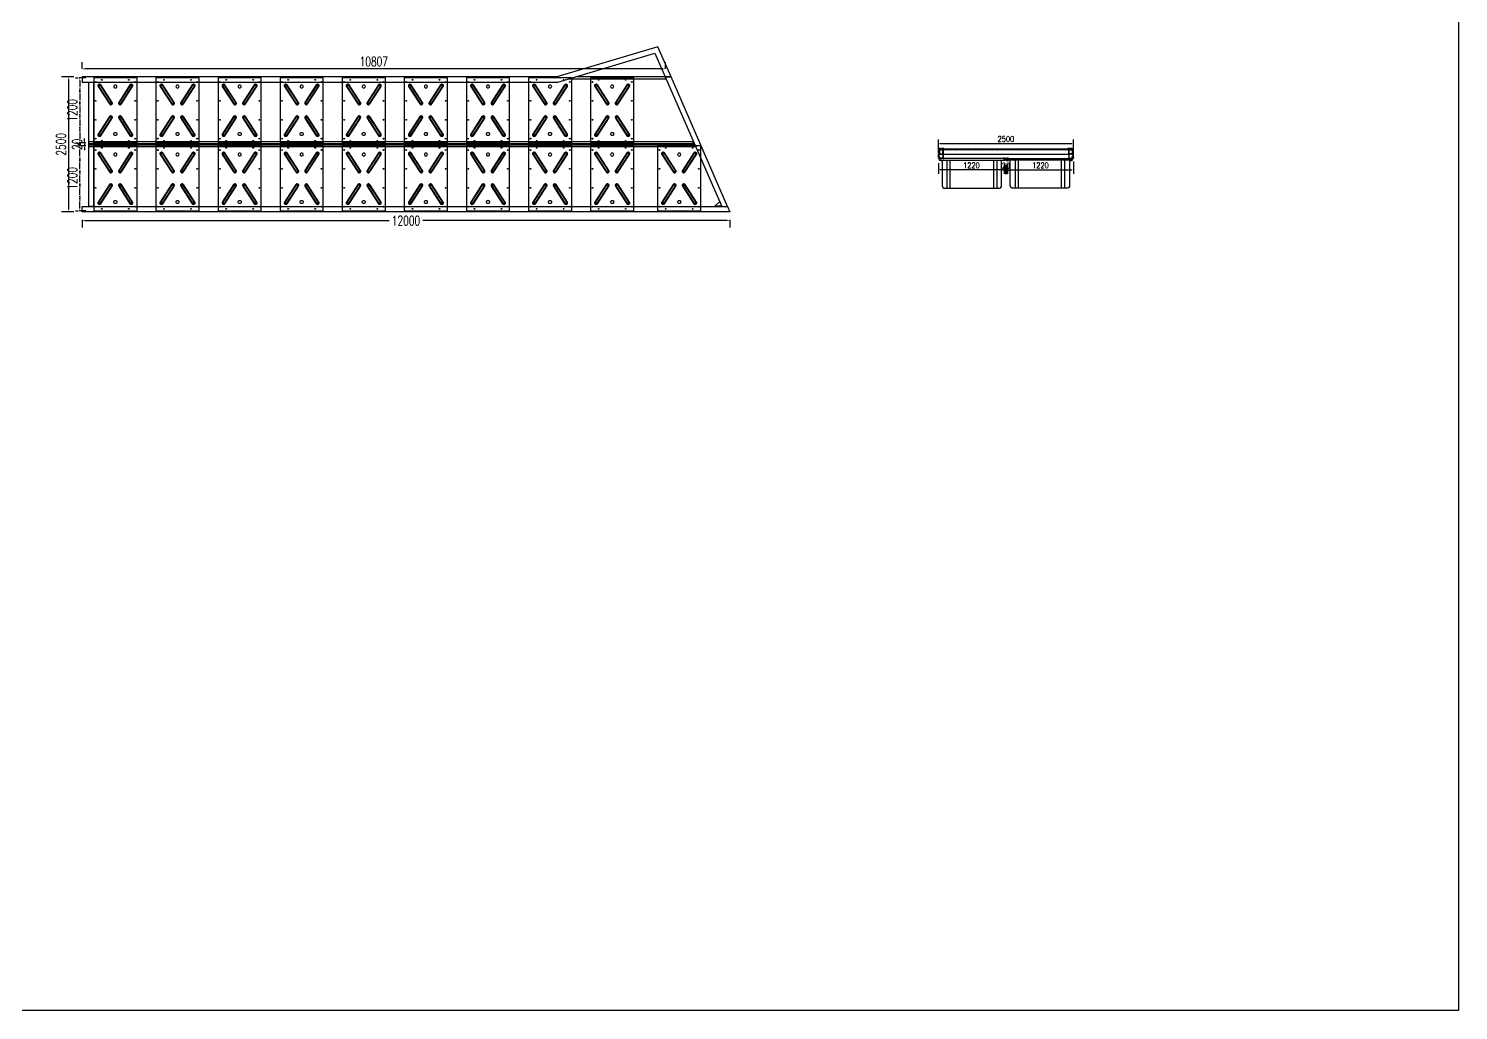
# Model space of a CAD drawing. Extents: x -18540 to 926017, y -610001 to -56924.
# Drawn here: x 137078 to 163556, y -610001 to -591807 of the extents above; entities that cross this region are included whole.
import ezdxf

# ---------------------------------------------------------------- set-up
doc = ezdxf.new("R2010")
doc.units = 0
doc.header["$LTSCALE"] = 10
doc.header["$MEASUREMENT"] = 0
doc.linetypes.add('ACAD_ISO14W100', pattern=[24, 12, -3, 0, -3, 0, -3, 0, -3])
for name, color, linetype in [('L-构造线', 6, 'Continuous'), ('PUB_DIM', 3, 'Continuous'), ('W-FLOAT_BOWL浮筒', 253, 'Continuous'), ('W-STEEL_FRAME钢架', 3, 'Continuous'), ('W-WOOD_FLOOR木地板', 30, 'Continuous'), ('浮箱U槽', 5, 'Continuous')]:
    doc.layers.add(name, color=color, linetype=linetype)
doc.styles.add('STANDARD_T3', font='simplex.shx', dxfattribs={"width": 0.7, "bigfont": 'gbcbig.shx'})
doc.dimstyles.new('W&&30', dxfattribs={"dimtxt": 105, "dimasz": 30, "dimexe": 75, "dimexo": 90, "dimgap": 30, "dimtad": 1, "dimdec": 0, "dimzin": 0, "dimdsep": 46, "dimtxsty": 'STANDARD_T3', "dimcen": 0.09, "dimclrd": 1, "dimclre": 1, "dimclrt": 7, "dimazin": 2, "dimtfac": 1, "dimtdec": 0, "dimtix": 1, "dimtmove": 2, "dimatfit": 3, "dimfxl": 100, "dimtolj": 1, "dimtzin": 0, "dimarcsym": 0})
doc.dimstyles.new('W&&50', dxfattribs={"dimtxt": 175, "dimasz": 50, "dimexe": 125, "dimexo": 150, "dimgap": 50, "dimtad": 1, "dimdec": 0, "dimzin": 0, "dimdsep": 46, "dimtxsty": 'STANDARD_T3', "dimcen": 0.09, "dimclrd": 1, "dimclre": 1, "dimclrt": 7, "dimazin": 2, "dimtfac": 1, "dimtdec": 0, "dimtix": 1, "dimtmove": 2, "dimatfit": 3, "dimfxl": 100, "dimtolj": 1, "dimtzin": 0, "dimarcsym": 0})

# ---------------------------------------------------------------- blocks, each defined once
blk = doc.blocks.new('*D902')
at = {"layer": 'Defpoints', "color": 0, "transparency": 16777216}
for p in [(138067, -592555), (138067, -592701), (148874, -592701)]:
    blk.add_point(p, dxfattribs=at)
at = {"layer": 'W-STEEL_FRAME钢架', "color": 1, "lineweight": -2, "transparency": 16777216}
for p, q in [((138067, -592551), (138067, -592430)), ((148824, -592555), (138117, -592555)), ((148874, -592551), (148874, -592430))]:
    blk.add_line(p, q, dxfattribs=at)
at = {"layer": 'W-STEEL_FRAME钢架', "color": 1, "transparency": 16777216}
for points in [[(138117, -592547), (138117, -592564), (138067, -592555)], [(148824, -592547), (148824, -592564), (148874, -592555)]]:
    blk.add_solid(points, dxfattribs=at)
at = {"layer": 'W-STEEL_FRAME钢架', "color": 7, "transparency": 16777216, "insert": (143470, -592418), "char_height": 175, "attachment_point": 5, "style": 'STANDARD_T3'}
blk.add_mtext('\\A1;10807', dxfattribs=at)
blk = doc.blocks.new('*D943')
at = {"layer": 'Defpoints', "color": 0, "transparency": 16777216}
for p in [(138067, -595201), (150067, -595201), (150067, -595366)]:
    blk.add_point(p, dxfattribs=at)
at = {"layer": 'W-STEEL_FRAME钢架', "color": 1, "lineweight": -2, "transparency": 16777216}
for p, q in [((138067, -595351), (138067, -595491)), ((138117, -595366), (143754, -595366)), ((150017, -595366), (144379, -595366)), ((150067, -595351), (150067, -595491))]:
    blk.add_line(p, q, dxfattribs=at)
at = {"layer": 'W-STEEL_FRAME钢架', "color": 1, "transparency": 16777216}
for points in [[(138117, -595357), (138117, -595374), (138067, -595366)], [(150017, -595357), (150017, -595374), (150067, -595366)]]:
    blk.add_solid(points, dxfattribs=at)
at = {"layer": 'W-STEEL_FRAME钢架', "color": 7, "transparency": 16777216, "insert": (144067, -595366), "char_height": 175, "attachment_point": 5, "style": 'STANDARD_T3'}
blk.add_mtext('\\A1;12000', dxfattribs=at)
blk = doc.blocks.new('*D944')
at = {"layer": 'Defpoints', "color": 0, "transparency": 16777216}
for p in [(138067, -592701), (137815, -595201), (138067, -595201)]:
    blk.add_point(p, dxfattribs=at)
at = {"layer": 'W-STEEL_FRAME钢架', "color": 1, "lineweight": -2, "transparency": 16777216}
for p, q in [((137917, -592701), (137690, -592701)), ((137815, -592751), (137815, -595151)), ((137917, -595201), (137690, -595201))]:
    blk.add_line(p, q, dxfattribs=at)
at = {"layer": 'W-STEEL_FRAME钢架', "color": 1, "transparency": 16777216}
for points in [[(137806, -592751), (137823, -592751), (137815, -592701)], [(137806, -595151), (137823, -595151), (137815, -595201)]]:
    blk.add_solid(points, dxfattribs=at)
at = {"layer": 'W-STEEL_FRAME钢架', "color": 7, "transparency": 16777216, "insert": (137677, -593951), "char_height": 175, "attachment_point": 5, "rotation": 90, "style": 'STANDARD_T3'}
blk.add_mtext('\\A1;2500', dxfattribs=at)
blk = doc.blocks.new('fx1200')
for p, q in [((1200, 276), (0, 276)), ((0, 276), (0, -524)), ((1200, -524), (1200, 276)), ((121, 187), (116, 177)), ((116, 177), (118, 165)), ((118, 165), (121, 155)), ((128, 196), (121, 187)), ((121, 155), (129, 147)), ((126, 172), (129, 182)), ((128, 162), (126, 172)), ((139, 201), (128, 196)), ((134, 155), (128, 162)), ((129, 182), (136, 190)), ((129, 172), (131, 180)), ((131, 164), (129, 172)), ((137, 159), (129, 147)), ((129, 147), (453, -63)), ((131, 180), (137, 187)), ((137, 159), (131, 164)), ((134, 155), (458, -56)), ((136, 190), (145, 192)), ((137, 187), (145, 189)), ((153, 185), (137, 159)), ((461, -53), (137, 159)), ((150, 201), (139, 201)), ((145, 192), (155, 189)), ((145, 189), (153, 185)), ((159, 197), (150, 201)), ((159, 197), (153, 185)), ((153, 185), (477, -24)), ((478, -21), (155, 189)), ((483, -12), (159, 197)), ((1041, 197), (717, -12)), ((1045, 189), (722, -21)), ((723, -24), (1047, 185)), ((1064, 159), (741, -53)), ((742, -56), (1066, 155)), ((747, -63), (1071, 147)), ((1052, 201), (1041, 197)), ((1047, 185), (1041, 197)), ((1045, 189), (1055, 192)), ((1047, 185), (1055, 189)), ((1047, 185), (1064, 159)), ((1063, 201), (1052, 201)), ((1055, 192), (1064, 190)), ((1055, 189), (1063, 187)), ((1072, 196), (1063, 201)), ((1063, 187), (1069, 180)), ((1064, 190), (1072, 182)), ((1069, 164), (1064, 159)), ((1064, 159), (1071, 147)), ((1072, 162), (1066, 155)), ((1069, 180), (1071, 172)), ((1071, 172), (1069, 164)), ((1071, 147), (1079, 155)), ((1080, 187), (1072, 196)), ((1072, 182), (1076, 172)), ((1076, 172), (1072, 162)), ((1079, 155), (1084, 165)), ((1084, 177), (1080, 187)), ((1084, 165), (1084, 177)), ((453, -184), (129, -393)), ((132, -123), (134, -113)), ((134, -135), (132, -123)), ((134, -113), (140, -103)), ((140, -145), (134, -135)), ((458, -192), (134, -402)), ((137, -405), (461, -195)), ((140, -103), (150, -96)), ((150, -150), (140, -145)), ((150, -96), (161, -95)), ((161, -153), (150, -150)), ((477, -222), (153, -433)), ((155, -437), (478, -225)), ((159, -443), (483, -234)), ((161, -95), (171, -96)), ((171, -150), (161, -153)), ((171, -96), (180, -103)), ((180, -145), (171, -150)), ((180, -103), (187, -113)), ((187, -135), (180, -145)), ((187, -113), (188, -123)), ((188, -123), (187, -135)), ((461, -53), (453, -63)), ((453, -63), (464, -68)), ((464, -180), (453, -184)), ((453, -184), (461, -195)), ((467, -59), (458, -56)), ((458, -192), (467, -189)), ((461, -53), (477, -24)), ((469, -54), (461, -53)), ((461, -195), (469, -192)), ((461, -195), (477, -222)), ((464, -68), (475, -68)), ((475, -180), (464, -180)), ((478, -56), (467, -59)), ((467, -189), (478, -190)), ((475, -53), (469, -54)), ((469, -192), (475, -194)), ((482, -48), (475, -53)), ((475, -68), (485, -63)), ((485, -185), (475, -180)), ((475, -194), (482, -200)), ((483, -12), (477, -24)), ((477, -24), (482, -31)), ((482, -217), (477, -222)), ((477, -222), (483, -234)), ((478, -21), (485, -29)), ((485, -49), (478, -56)), ((478, -190), (485, -199)), ((485, -219), (478, -225)), ((482, -31), (485, -39)), ((485, -39), (482, -48)), ((482, -200), (485, -209)), ((485, -209), (482, -217)), ((491, -21), (483, -12)), ((483, -234), (491, -225)), ((485, -29), (488, -39)), ((488, -39), (485, -49)), ((485, -63), (493, -54)), ((493, -194), (485, -185)), ((485, -199), (488, -209)), ((488, -209), (485, -219)), ((496, -31), (491, -21)), ((491, -225), (496, -215)), ((493, -54), (496, -43)), ((496, -204), (493, -194)), ((496, -43), (496, -31)), ((496, -215), (496, -204)), ((709, -21), (704, -31)), ((704, -31), (704, -43)), ((704, -43), (707, -54)), ((707, -194), (704, -204)), ((704, -204), (704, -215)), ((704, -215), (709, -225)), ((707, -54), (715, -63)), ((715, -185), (707, -194)), ((717, -12), (709, -21)), ((709, -225), (717, -234)), ((712, -39), (715, -29)), ((715, -49), (712, -39)), ((712, -209), (715, -199)), ((715, -219), (712, -209)), ((715, -29), (722, -21)), ((723, -56), (715, -49)), ((715, -63), (725, -68)), ((725, -180), (715, -185)), ((715, -199), (723, -190)), ((722, -225), (715, -219)), ((717, -12), (723, -24)), ((717, -39), (718, -31)), ((718, -48), (717, -39)), ((717, -209), (718, -200)), ((718, -217), (717, -209)), ((723, -222), (717, -234)), ((717, -234), (1041, -443)), ((718, -31), (723, -24)), ((725, -53), (718, -48)), ((718, -200), (725, -194)), ((723, -222), (718, -217)), ((722, -225), (1045, -437)), ((741, -53), (723, -24)), ((733, -59), (723, -56)), ((723, -190), (733, -189)), ((741, -195), (723, -222)), ((1047, -433), (723, -222)), ((733, -54), (725, -53)), ((725, -68), (736, -68)), ((736, -180), (725, -180)), ((725, -194), (733, -192)), ((741, -53), (733, -54)), ((742, -56), (733, -59)), ((733, -189), (742, -192)), ((733, -192), (741, -195)), ((736, -68), (747, -63)), ((747, -184), (736, -180)), ((741, -53), (747, -63)), ((747, -184), (741, -195)), ((741, -195), (1064, -405)), ((1066, -402), (742, -192)), ((1071, -393), (747, -184)), ((1015, -113), (1012, -123)), ((1012, -123), (1015, -135)), ((1020, -103), (1015, -113)), ((1015, -135), (1020, -145)), ((1029, -96), (1020, -103)), ((1020, -145), (1029, -150)), ((1041, -95), (1029, -96)), ((1029, -150), (1041, -153)), ((1050, -96), (1041, -95)), ((1041, -153), (1050, -150)), ((1060, -103), (1050, -96)), ((1050, -150), (1060, -145)), ((1066, -113), (1060, -103)), ((1060, -145), (1066, -135)), ((1068, -123), (1066, -113)), ((1066, -135), (1068, -123)), ((0, -524), (1200, -524)), ((118, -412), (116, -423)), ((116, -423), (121, -435)), ((121, -402), (118, -412)), ((129, -393), (121, -402)), ((121, -435), (128, -443)), ((126, -420), (128, -410)), ((129, -430), (126, -420)), ((128, -410), (134, -402)), ((128, -443), (139, -448)), ((129, -393), (137, -405)), ((129, -420), (131, -412)), ((131, -428), (129, -420)), ((136, -437), (129, -430)), ((131, -412), (137, -405)), ((137, -433), (131, -428)), ((145, -438), (136, -437)), ((153, -433), (137, -405)), ((145, -435), (137, -433)), ((139, -448), (150, -448)), ((153, -433), (145, -435)), ((155, -437), (145, -438)), ((150, -448), (159, -443)), ((153, -433), (159, -443)), ((1041, -443), (1047, -433)), ((1041, -443), (1052, -448)), ((1055, -438), (1045, -437)), ((1047, -433), (1064, -405)), ((1055, -435), (1047, -433)), ((1052, -448), (1063, -448)), ((1063, -433), (1055, -435)), ((1064, -437), (1055, -438)), ((1069, -428), (1063, -433)), ((1063, -448), (1072, -443)), ((1071, -393), (1064, -405)), ((1064, -405), (1069, -412)), ((1072, -430), (1064, -437)), ((1066, -402), (1072, -410)), ((1069, -412), (1071, -420)), ((1071, -420), (1069, -428)), ((1079, -402), (1071, -393)), ((1072, -410), (1076, -420)), ((1076, -420), (1072, -430)), ((1072, -443), (1080, -435)), ((1084, -412), (1079, -402)), ((1080, -435), (1084, -423)), ((1084, -423), (1084, -412))]:
    blk.add_line(p, q)
for centre in [(35, 126), (75, 241), (425, 241), (775, 241), (1125, 241), (1165, 126), (35, -374), (75, -489), (425, -489), (775, -489), (1125, -489), (1165, -374)]:
    blk.add_circle(centre, 7)
blk = doc.blocks.new('*U872')
at = {"layer": 'W-FLOAT_BOWL浮筒', "rotation": 90.00000000101699}
for p in [(-124, 30), (-124, -1230)]:
    blk.add_blockref('fx1200', p, dxfattribs=at)
blk = doc.blocks.new('*U873')
at = {"layer": 'W-FLOAT_BOWL浮筒', "color": 0, "linetype": 'ByBlock', "lineweight": -2, "transparency": 16777216}
for p in [(0, 0), (1150, 0), (2300, 0), (3450, 0), (4600, 0), (5750, 0), (6900, 0), (8050, 0), (9200, 0)]:
    blk.add_blockref('*U872', p, dxfattribs=at)
blk = doc.blocks.new('*D947')
at = {"layer": 'Defpoints', "color": 0, "linetype": 'ACAD_ISO14W100', "transparency": 16777216}
for p in [(138026, -593981), (138286, -593981), (138286, -595181)]:
    blk.add_point(p, dxfattribs=at)
at = {"layer": 'PUB_DIM', "color": 1, "linetype": 'ACAD_ISO14W100', "lineweight": -2, "transparency": 16777216}
for p, q in [((138136, -593981), (137901, -593981)), ((138026, -595131), (138026, -594031)), ((138136, -595181), (137901, -595181))]:
    blk.add_line(p, q, dxfattribs=at)
at = {"layer": 'PUB_DIM', "color": 1, "linetype": 'ACAD_ISO14W100', "transparency": 16777216}
for points in [[(138017, -594031), (138034, -594031), (138026, -593981)], [(138017, -595131), (138034, -595131), (138026, -595181)]]:
    blk.add_solid(points, dxfattribs=at)
at = {"layer": 'PUB_DIM', "color": 7, "linetype": 'ACAD_ISO14W100', "transparency": 16777216, "insert": (137888, -594581), "char_height": 175, "attachment_point": 5, "rotation": 90, "style": 'STANDARD_T3'}
blk.add_mtext('\\A1;1200', dxfattribs=at)
blk = doc.blocks.new('*D948')
at = {"layer": 'Defpoints', "color": 0, "linetype": 'ACAD_ISO14W100', "transparency": 16777216}
for p in [(138286, -592721), (138026, -593921), (138286, -593921)]:
    blk.add_point(p, dxfattribs=at)
at = {"layer": 'PUB_DIM', "color": 1, "linetype": 'ACAD_ISO14W100', "lineweight": -2, "transparency": 16777216}
for p, q in [((138136, -592721), (137901, -592721)), ((138026, -592771), (138026, -593871)), ((138136, -593921), (137901, -593921))]:
    blk.add_line(p, q, dxfattribs=at)
at = {"layer": 'PUB_DIM', "color": 1, "linetype": 'ACAD_ISO14W100', "transparency": 16777216}
for points in [[(138017, -592771), (138034, -592771), (138026, -592721)], [(138017, -593871), (138034, -593871), (138026, -593921)]]:
    blk.add_solid(points, dxfattribs=at)
at = {"layer": 'PUB_DIM', "color": 7, "linetype": 'ACAD_ISO14W100', "transparency": 16777216, "insert": (137888, -593321), "char_height": 175, "attachment_point": 5, "rotation": 90, "style": 'STANDARD_T3'}
blk.add_mtext('\\A1;1200', dxfattribs=at)
blk = doc.blocks.new('0102')
at = {"color": 5, "lineweight": -3}
for p, q in [((-1521475, 1202749), (-1521475, 1203269)), ((-1521415, 1202749), (-1521415, 1203269)), ((-1520615, 1203269), (-1520615, 1202749)), ((-1520555, 1203269), (-1520555, 1202749))]:
    blk.add_line(p, q, dxfattribs=at)
at = {"color": 5}
blk.add_lwpolyline([(-1521615, 1203299), (-1521615, 1203269), (-1521565, 1203269), (-1520465, 1203268), (-1520415, 1203269), (-1520415, 1203299)], close=True, dxfattribs=at)
at = {"color": 5, "lineweight": -3}
blk.add_lwpolyline([(-1521565, 1203269), (-1521565, 1202799, 0.414214), (-1521515, 1202749), (-1520515, 1202749, 0.414214), (-1520465, 1202799), (-1520465, 1203269)], format="xyb", dxfattribs=at)
blk = doc.blocks.new('*D1053')
at = {"layer": 'Defpoints', "color": 0, "transparency": 16777216}
for p in [(156426, -594179), (155206, -594232), (156426, -594424)]:
    blk.add_point(p, dxfattribs=at)
at = {"layer": 'W-STEEL_FRAME钢架', "color": 1, "lineweight": -2, "transparency": 16777216}
for p, q in [((155206, -594322), (155206, -594499)), ((155236, -594424), (156396, -594424)), ((156426, -594269), (156426, -594499))]:
    blk.add_line(p, q, dxfattribs=at)
at = {"layer": 'W-STEEL_FRAME钢架', "color": 1, "transparency": 16777216}
for points in [[(155236, -594419), (155236, -594429), (155206, -594424)], [(156396, -594419), (156396, -594429), (156426, -594424)]]:
    blk.add_solid(points, dxfattribs=at)
at = {"layer": 'W-STEEL_FRAME钢架', "color": 7, "transparency": 16777216, "insert": (155816, -594342), "char_height": 105, "attachment_point": 5, "style": 'STANDARD_T3'}
blk.add_mtext('\\A1;1220', dxfattribs=at)
blk = doc.blocks.new('*D1051')
at = {"layer": 'Defpoints', "color": 0, "transparency": 16777216}
for p in [(153926, -594208), (153926, -594424), (155147, -594232)]:
    blk.add_point(p, dxfattribs=at)
at = {"layer": 'W-STEEL_FRAME钢架', "color": 1, "lineweight": -2, "transparency": 16777216}
for p, q in [((153926, -594298), (153926, -594499)), ((155117, -594424), (153956, -594424)), ((155147, -594322), (155147, -594499))]:
    blk.add_line(p, q, dxfattribs=at)
at = {"layer": 'W-STEEL_FRAME钢架', "color": 1, "transparency": 16777216}
for points in [[(153956, -594419), (153956, -594429), (153926, -594424)], [(155117, -594419), (155117, -594429), (155147, -594424)]]:
    blk.add_solid(points, dxfattribs=at)
at = {"layer": 'W-STEEL_FRAME钢架', "color": 7, "transparency": 16777216, "insert": (154537, -594342), "char_height": 105, "attachment_point": 5, "style": 'STANDARD_T3'}
blk.add_mtext('\\A1;1220', dxfattribs=at)
blk = doc.blocks.new('*D1052')
at = {"layer": 'Defpoints', "color": 0, "transparency": 16777216}
for p in [(156426, -593935), (153926, -594212), (156426, -594220)]:
    blk.add_point(p, dxfattribs=at)
at = {"layer": 'W-STEEL_FRAME钢架', "color": 1, "lineweight": -2, "transparency": 16777216}
for p, q in [((153926, -594122), (153926, -593860)), ((156426, -594130), (156426, -593860)), ((153956, -593935), (156396, -593935))]:
    blk.add_line(p, q, dxfattribs=at)
at = {"layer": 'W-STEEL_FRAME钢架', "color": 1, "transparency": 16777216}
for points in [[(153956, -593930), (153956, -593940), (153926, -593935)], [(156396, -593930), (156396, -593940), (156426, -593935)]]:
    blk.add_solid(points, dxfattribs=at)
at = {"layer": 'W-STEEL_FRAME钢架', "color": 7, "transparency": 16777216, "insert": (155176, -593853), "char_height": 105, "attachment_point": 5, "style": 'STANDARD_T3'}
blk.add_mtext('\\A1;2500', dxfattribs=at)
blk = doc.blocks.new('*D1054')
at = {"layer": 'Defpoints', "color": 0, "transparency": 16777216}
for p in [(155167, -594249), (155186, -594249), (155186, -594431)]:
    blk.add_point(p, dxfattribs=at)
at = {"layer": 'W-STEEL_FRAME钢架', "color": 1, "lineweight": -2, "transparency": 16777216}
for p, q in [((155137, -594431), (155107, -594431)), ((155167, -594339), (155167, -594506)), ((155167, -594431), (155186, -594431)), ((155186, -594339), (155186, -594506)), ((155216, -594431), (155246, -594431))]:
    blk.add_line(p, q, dxfattribs=at)
at = {"layer": 'W-STEEL_FRAME钢架', "color": 1, "transparency": 16777216}
for points in [[(155137, -594426), (155137, -594436), (155167, -594431)], [(155216, -594426), (155216, -594436), (155186, -594431)]]:
    blk.add_solid(points, dxfattribs=at)
at = {"layer": 'W-STEEL_FRAME钢架', "color": 7, "transparency": 16777216, "insert": (155176, -594349), "char_height": 105, "attachment_point": 5, "style": 'STANDARD_T3'}
blk.add_mtext('\\A1;20', dxfattribs=at)
blk = doc.blocks.new('*D1055')
at = {"layer": 'Defpoints', "color": 0, "transparency": 16777216}
for p in [(138113, -593961), (138193, -593941), (138193, -593961)]:
    blk.add_point(p, dxfattribs=at)
at = {"layer": 'L-构造线', "color": 1, "lineweight": -2, "transparency": 16777216}
for p, q in [((138113, -593891), (138113, -593841)), ((138043, -593941), (137988, -593941)), ((138043, -593961), (137988, -593961)), ((138113, -593941), (138113, -593961)), ((138113, -594011), (138113, -594061))]:
    blk.add_line(p, q, dxfattribs=at)
at = {"layer": 'L-构造线', "color": 1, "transparency": 16777216}
for points in [[(138104, -593891), (138121, -593891), (138113, -593941)], [(138104, -594011), (138121, -594011), (138113, -593961)]]:
    blk.add_solid(points, dxfattribs=at)
at = {"layer": 'L-构造线', "color": 7, "transparency": 16777216, "insert": (137975, -593951), "char_height": 175, "attachment_point": 5, "rotation": 90, "style": 'STANDARD_T3'}
blk.add_mtext('\\A1;20', dxfattribs=at)

msp = doc.modelspace()

# ---------------------------------------------------------------- hatches: boundary and pattern name
at = {"layer": 'W-WOOD_FLOOR木地板'}
h = msp.add_hatch(dxfattribs=at)
h.set_pattern_fill('木纹01', color=256, scale=50)
h.set_pattern_definition([(360, (-195213.4, -419195.26), (200, 200), [10, -190]), (360, (-195353.4, -419175.26), (200, 200), [20, -180]), (360, (-195223.4, -419165.26), (200, 200), [10, -190]), (360, (-195343.4, -419145.26), (200, 200), [10, -190]), (360, (-195223.4, -419135.26), (200, 200), [10, -190]), (360, (-195333.4, -419125.26), (200, 200), [10, -190]), (360, (-195223.4, -419115.26), (200, 200), [10, -190]), (360, (-195333.4, -419095.26), (200, 200), [10, -110, 10, -70]), (360, (-195333.4, -419075.26), (200, 200), [20, -100, 10, -70]), (360, (-195343.4, -419045.26), (200, 200), [10, -30, 10, -80, 10, -60]), (360, (-195353.4, -419025.26), (200, 200), [10, -40, 20, -130]), (360, (-195223.4, -419015.26), (200, 200), [10, -190]), (360, (-195353.4, -419005.26), (200, 200), [10, -50, 10, -130]), (45, (-195373.4, -419195.26), (5e-14, 200), [28.2842, -254.55851]), (45, (-195203.4, -419195.26), (5e-14, 200), [56.56854, -226.27417]), (45, (-195203.4, -419095.26), (5e-14, 200), [14.142, -268.70071]), (45, (-195373.4, -419075.26), (5e-14, 200), [42.4264, -240.41631]), (45, (-195203.4, -419075.26), (5e-14, 200), [70.71068, -212.13203]), (45, (-195203.4, -419045.26), (5e-14, 200), [42.4264, -240.41631]), (315, (-195243.4, -419025.26), (200, -9e-14), [14.142, -268.70071]), (315, (-195313.4, -419185.26), (200, -9e-14), [28.2842, -254.55851]), (315, (-195303.4, -419105.26), (200, -9e-14), [28.2842, -254.55851]), (315, (-195243.4, -419145.26), (200, -9e-14), [28.2842, -254.55851]), (315, (-195253.4, -419065.26), (200, -9e-14), [28.2842, -254.55851]), (315, (-195243.4, -419045.26), (200, -9e-14), [42.4264, -240.41631]), (315, (-195293.4, -419165.26), (200, -9e-14), [42.4264, -240.41631]), (315, (-195263.4, -419155.26), (200, -9e-14), [42.4264, -240.41631]), (315, (-195293.4, -419085.26), (200, -9e-14), [42.4264, -240.41631]), (315, (-195273.4, -419075.26), (200, -9e-14), [42.4264, -240.41631]), (26.56505, (-195363.4, -419155.26), (200, 8e-08), [22.36068, -424.85292]), (26.56505, (-195213.4, -419165.26), (200, 8e-08), [89.44272, -357.77088]), (26.56505, (-195213.4, -419135.26), (200, 8e-08), [89.44272, -357.77088]), (26.56505, (-195213.4, -419115.26), (200, 8e-08), [89.4428, -134, 44.722, -179.048795]), (26.56505, (-195193.4, -419085.26), (200, 8e-08), [22.36068, -424.85292]), (26.56505, (-195373.4, -419015.26), (200, 8e-08), [22.36068, -424.85292]), (26.56505, (-195213.4, -419015.26), (200, 8e-08), [44.72136, -402.49224]), (333.43495, (-195263.4, -419195.26), (200, -8e-08), [44.72136, -402.49224]), (333.43495, (-195333.4, -419145.26), (200, -8e-08), [44.72136, -402.49224]), (333.43495, (-195333.4, -419175.26), (200, -8e-08), [22.36068, -424.85224]), (333.43495, (-195323.4, -419125.26), (200, -8e-08), [67.08204, -380.13156]), (333.43495, (-195283.4, -419125.26), (200, -8e-08), [44.72136, -402.49224]), (333.43495, (-195263.4, -419115.26), (200, -8e-08), [44.72136, -402.49224]), (333.43495, (-195323.4, -419095.26), (200, -8e-08), [22.36068, -424.85224]), (333.43495, (-195313.4, -419075.26), (200, -8e-08), [22.36068, -424.85224]), (333.43495, (-195233.4, -419035.26), (200, -8e-08), [22.36068, -424.85224]), (333.43495, (-195243.4, -419105.26), (200, -8e-08), [22.36068, -424.85224]), (333.43495, (-195333.4, -419045.26), (200, -8e-08), [67.08204, -380.13156]), (333.43495, (-195343.4, -419025.26), (200, -8e-08), [44.72136, -402.49224]), (333.43495, (-195233.4, -419085.26), (200, -8e-08), [22.36, -201.24, 22.36, -201.253595]), (333.43495, (-195293.4, -419045.26), (200, -8e-08), [44.72136, -402.49224]), (333.43495, (-195283.4, -419025.26), (200, -8e-08), [44.72136, -402.49224]), (333.43495, (-195343.4, -419005.26), (200, -8e-08), [44.72136, -402.49224]), (333.43495, (-195283.4, -419005.26), (200, -8e-08), [44.72136, -402.49224])])
h.paths.add_polyline_path([(154003.7, -594032), (154003.7, -594056), (156347.4, -594056), (156347.4, -594032)])

# ---------------------------------------------------------------- linework, layer by layer
at = {"color": 3, "lineweight": -3}
for p, q in [((153926.5, -594160.1), (153926.5, -594141.2)), ((153945.6, -594094.6), (153945.6, -594051.5)), ((153951.1, -594052.5), (153963.6, -594052.5)), ((153962.1, -594027.9), (153962.4, -594027.4)), ((153963.5, -594027.4), (153963.8, -594027.9)), ((153964.1, -594027.9), (153964.4, -594027.4)), ((153966.1, -594027.9), (153966.4, -594027.4)), ((153966.5, -594027.4), (153971.7, -594027.4)), ((153966.5, -594027.4), (153968.4, -594027.4)), ((153977.2, -594029.9), (153977.2, -594034.2)), ((153991.2, -594034.2), (153991.2, -594029.9)), ((153996.8, -594027.4), (154001.9, -594027.4)), ((154010.4, -594027.9), (154010.1, -594027.4)), ((154012.4, -594027.9), (154012.1, -594027.4)), ((154013, -594027.4), (154012.7, -594027.9)), ((154013.8, -594057), (154013.8, -594094.6)), ((154013.8, -594161.2), (154013.8, -594210.6)), ((154014.4, -594027.9), (154014.1, -594027.4)), ((154017.1, -594027.4), (154019.5, -594027.4)), ((156335.9, -594027.4), (156333.5, -594027.4)), ((156338.6, -594027.9), (156338.9, -594027.4)), ((156339.1, -594057), (156339.1, -594094.6)), ((156339.1, -594161.2), (156339.1, -594210.6)), ((156340, -594027.4), (156340.3, -594027.9)), ((156340.6, -594027.9), (156340.9, -594027.4)), ((156342.6, -594027.9), (156342.9, -594027.4)), ((156356.2, -594027.4), (156351.1, -594027.4)), ((156361.7, -594034.2), (156361.7, -594029.9)), ((156375.8, -594029.9), (156375.8, -594034.2)), ((156386.4, -594027.4), (156381.3, -594027.4)), ((156386.4, -594027.4), (156384.6, -594027.4)), ((156386.9, -594027.9), (156386.6, -594027.4)), ((156388.9, -594027.9), (156388.6, -594027.4)), ((156389.5, -594027.4), (156389.2, -594027.9)), ((156401.9, -594052.5), (156389.3, -594052.5)), ((156390.9, -594027.9), (156390.6, -594027.4)), ((156407.4, -594094.6), (156407.4, -594051.5)), ((156426.5, -594160.1), (156426.5, -594141.2))]:
    msp.add_line(p, q, dxfattribs=at)
at = {"color": 0}
msp.add_line((153977.2, -594032.1), (153991.2, -594032.1), dxfattribs=at)
at = {"color": 1, "lineweight": -3}
msp.add_line((154013.8, -594132.6), (156339.1, -594132.6), dxfattribs=at)
at = {"color": 3}
for points in [[(138066.8, -592800.8), (146877.5, -592800.8), (148674.7, -592263.6), (148863.8, -592700.8), (148974.8, -592700.8)], [(146862.9, -592700.8), (138066.8, -592700.8), (138066.8, -592800.8)], [(148874, -592700.8), (148874, -592700.8), (148863.8, -592700.8)]]:
    msp.add_lwpolyline(points, dxfattribs=at)
at = {"color": 6}
msp.add_lwpolyline([(138192.8, -592800.8), (138282.8, -592800.8), (138282.8, -595100.8), (138192.8, -595100.8)], close=True, dxfattribs=at)
at = {"color": 3, "lineweight": -3}
for points in [[(153946.6, -594027.4, 0.4142136), (153926.5, -594047.5), (153926.5, -594049.1)], [(153926.5, -594160.1, 0.1989124), (153926.5, -594160.2), (153926.8, -594160.5, -0.4142136), (153926.8, -594160.8), (153926.5, -594161.1, 0.1989124), (153926.5, -594161.2)], [(153930.5, -594046.4), (153930.5, -594046.4), (153947.1, -594046.4, -0.4142136), (153949.1, -594048.4), (153949.1, -594050.5, 0.4139088), (153951.1, -594052.5)], [(153930.5, -594188.3), (153930.5, -594181.5, -0.4142136), (153931.5, -594180.5), (153944.6, -594180.5, -0.4142136), (153945.6, -594181.5), (153945.6, -594195, 0.1989124), (153945.6, -594195.1), (153945.9, -594195.4, -0.4142136), (153945.9, -594195.7), (153945.6, -594196, 0.1989124), (153945.6, -594196.1), (153945.6, -594209.6, -0.4142136), (153944.6, -594210.6), (153931.5, -594210.6, -0.4142136), (153930.5, -594209.6), (153930.5, -594202.8)], [(153933.1, -594131.8, -0.4035353), (153934.3, -594132.6), (153935.6, -594140, 0.3624885), (153936.6, -594140.8), (153943.6, -594140.8, 0.4142136), (153945.6, -594138.8), (153945.6, -594095.7)], [(153943.6, -594049.5), (153936.6, -594049.5, 0.3624885), (153935.6, -594050.3), (153934.3, -594057.7)], [(153945.6, -594094.6, 0.1989124), (153945.6, -594094.7), (153945.9, -594095, -0.4142136), (153945.9, -594095.3), (153945.6, -594095.6, 0.1989124), (153945.6, -594095.7)], [(153946.6, -594031.4), (153946.6, -594031.4), (153962.6, -594031.4, -0.4142136), (153965.6, -594034.4), (153965.6, -594050.5, -0.4145184), (153963.6, -594052.5)], [(153951.3, -594027.4, -0.1989124), (153951.4, -594027.4), (153951.7, -594027.9)], [(153952, -594027.9), (153952.3, -594027.4, -0.1989124), (153952.5, -594027.4), (153953.3, -594027.4, -0.1989124), (153953.5, -594027.4), (153953.8, -594027.9)], [(153954, -594027.9), (153954.3, -594027.4, -0.1989124), (153954.5, -594027.4), (153955.3, -594027.4, -0.1989124), (153955.5, -594027.4), (153955.8, -594027.9)], [(153956, -594027.9), (153956.3, -594027.4, -0.1989124), (153956.5, -594027.4), (153957.3, -594027.4, -0.1989124), (153957.5, -594027.4), (153957.8, -594027.9)], [(153958.1, -594027.9), (153958.4, -594027.4, -0.1989124), (153958.5, -594027.4), (153959.3, -594027.4, -0.1989124), (153959.5, -594027.4), (153959.8, -594027.9)], [(153960.1, -594027.9), (153960.4, -594027.4, -0.1989124), (153960.5, -594027.4), (153961.3, -594027.4, -0.1989124), (153961.5, -594027.4), (153961.8, -594027.9)], [(153962.4, -594027.4, -0.1989124), (153962.5, -594027.4), (153963.4, -594027.4)], [(153964.5, -594027.4), (153965.4, -594027.4, -0.1989124), (153965.5, -594027.4), (153965.8, -594027.9)], [(153983.6, -594052.5), (153970.2, -594052.5, -0.4142136), (153969.2, -594051.5), (153969.2, -594035.4, -0.4142136), (153970.2, -594034.4), (153977, -594034.4)], [(153984.8, -594052.5, 0.1989124), (153984.7, -594052.5), (153984.4, -594052.8, -0.4142136), (153984.1, -594052.8), (153983.8, -594052.5, 0.1989124), (153983.6, -594052.5)], [(153984.8, -594052.5), (153998.3, -594052.5, 0.4142136), (153999.3, -594051.5), (153999.3, -594035.4, 0.4142136), (153998.3, -594034.4), (153991.4, -594034.4)], [(154002.3, -594027.9), (154002, -594027.4, 0.1989124), (154001.9, -594027.4), (154000.1, -594027.4)], [(154004.3, -594027.9), (154004, -594027.4, 0.1989124), (154003.9, -594027.4), (154003.1, -594027.4, 0.1989124), (154002.9, -594027.4), (154002.6, -594027.9)], [(154013.8, -594057, 0.4142136), (154012.8, -594056), (154003.8, -594056, -0.4142136), (154002.8, -594055), (154002.8, -594031.4, -0.4142136), (154003.8, -594030.4)], [(154026.9, -594029.9), (154026.9, -594030.2, -0.4142136), (154026.7, -594030.4), (154003.8, -594030.4)], [(154006.4, -594027.9), (154006.1, -594027.4, 0.1989124), (154005.9, -594027.4), (154005.1, -594027.4, 0.1989124), (154004.9, -594027.4), (154004.6, -594027.9)], [(154008.4, -594027.9), (154008.1, -594027.4, 0.1989124), (154007.9, -594027.4), (154007.1, -594027.4, 0.1989124), (154006.9, -594027.4), (154006.6, -594027.9)], [(154009.9, -594027.4), (154009.1, -594027.4, 0.1989124), (154008.9, -594027.4), (154008.6, -594027.9)], [(154011.9, -594027.4), (154011.1, -594027.4, 0.1989124), (154011, -594027.4), (154010.7, -594027.9)], [(154013.9, -594027.4), (154013.1, -594027.4, 0.1989124), (154013, -594027.4)], [(154013.8, -594132.6), (154013.8, -594210.6, 2.4142136), (154014.3, -594211.1), (154025.9, -594211.1, -0.4142136), (154026.9, -594212.1), (154026.9, -594213.1, -0.4142136), (154025.9, -594214.1)], [(154013.8, -594094.7), (154013.5, -594095, 0.4142136), (154013.5, -594095.3), (154013.8, -594095.6, -0.1989124), (154013.8, -594095.7), (154013.8, -594095.7), (154013.8, -594160.1)], [(154013.8, -594160.2), (154013.5, -594160.5, 0.4142136), (154013.5, -594160.8), (154013.8, -594161.1)], [(154016.4, -594027.9), (154016.1, -594027.4, 0.1989124), (154015.9, -594027.4), (154015.1, -594027.4, 0.1989124), (154015, -594027.4), (154014.7, -594027.9)], [(154017.1, -594027.4, 0.1989124), (154017, -594027.4), (154016.7, -594027.9)], [(156326.1, -594029.9), (156326.1, -594030.2, 0.4142136), (156326.3, -594030.4), (156349.2, -594030.4)], [(156339.1, -594132.6), (156339.1, -594210.6, -2.4142136), (156338.6, -594211.1), (156327.1, -594211.1, 0.4142136), (156326.1, -594212.1), (156326.1, -594213.1, 0.4142136), (156327.1, -594214.1)], [(156335.9, -594027.4, -0.1989124), (156336, -594027.4), (156336.3, -594027.9)], [(156336.6, -594027.9), (156336.9, -594027.4, -0.1989124), (156337, -594027.4), (156337.9, -594027.4, -0.1989124), (156338, -594027.4), (156338.3, -594027.9)], [(156339, -594027.4), (156339.9, -594027.4, -0.1989124), (156340, -594027.4)], [(156339.1, -594057, -0.4142136), (156340.1, -594056), (156349.2, -594056, 0.4142136), (156350.2, -594055), (156350.2, -594031.4, 0.4142136), (156349.2, -594030.4)], [(156339.2, -594094.7), (156339.5, -594095, -0.4142136), (156339.5, -594095.3), (156339.2, -594095.6, 0.1989124), (156339.1, -594095.7), (156339.1, -594095.7), (156339.1, -594160.1)], [(156339.2, -594160.2), (156339.5, -594160.5, -0.4142136), (156339.5, -594160.8), (156339.2, -594161.1)], [(156341, -594027.4), (156341.9, -594027.4, -0.1989124), (156342, -594027.4), (156342.3, -594027.9)], [(156343, -594027.4), (156343.9, -594027.4, -0.1989124), (156344, -594027.4), (156344.3, -594027.9)], [(156344.6, -594027.9), (156344.9, -594027.4, -0.1989124), (156345.1, -594027.4), (156345.9, -594027.4, -0.1989124), (156346, -594027.4), (156346.3, -594027.9)], [(156346.6, -594027.9), (156346.9, -594027.4, -0.1989124), (156347.1, -594027.4), (156347.9, -594027.4, -0.1989124), (156348, -594027.4), (156348.3, -594027.9)], [(156348.6, -594027.9), (156348.9, -594027.4, -0.1989124), (156349.1, -594027.4), (156349.9, -594027.4, -0.1989124), (156350, -594027.4), (156350.4, -594027.9)], [(156350.6, -594027.9), (156350.9, -594027.4, -0.1989124), (156351.1, -594027.4), (156352.9, -594027.4)], [(156368.2, -594052.5), (156354.7, -594052.5, -0.4142136), (156353.7, -594051.5), (156353.7, -594035.4, -0.4142136), (156354.7, -594034.4), (156361.5, -594034.4)], [(156368.2, -594052.5, -0.1989124), (156368.3, -594052.5), (156368.6, -594052.8, 0.4142136), (156368.9, -594052.8), (156369.2, -594052.5, -0.1989124), (156369.3, -594052.5)], [(156369.3, -594052.5), (156382.8, -594052.5, 0.4142136), (156383.8, -594051.5), (156383.8, -594035.4, 0.4142136), (156382.8, -594034.4), (156376, -594034.4)], [(156388.4, -594027.4), (156387.6, -594027.4, 0.1989124), (156387.5, -594027.4), (156387.2, -594027.9)], [(156406.4, -594031.4), (156406.4, -594031.4), (156390.3, -594031.4, 0.4142136), (156387.3, -594034.4), (156387.3, -594050.5, 0.4145184), (156389.3, -594052.5)], [(156390.6, -594027.4, 0.1989124), (156390.5, -594027.4), (156389.6, -594027.4)], [(156392.9, -594027.9), (156392.6, -594027.4, 0.1989124), (156392.5, -594027.4), (156391.6, -594027.4, 0.1989124), (156391.5, -594027.4), (156391.2, -594027.9)], [(156394.9, -594027.9), (156394.6, -594027.4, 0.1989124), (156394.5, -594027.4), (156393.6, -594027.4, 0.1989124), (156393.5, -594027.4), (156393.2, -594027.9)], [(156396.9, -594027.9), (156396.6, -594027.4, 0.1989124), (156396.5, -594027.4), (156395.6, -594027.4, 0.1989124), (156395.5, -594027.4), (156395.2, -594027.9)], [(156398.9, -594027.9), (156398.6, -594027.4, 0.1989124), (156398.5, -594027.4), (156397.7, -594027.4, 0.1989124), (156397.5, -594027.4), (156397.2, -594027.9)], [(156400.9, -594027.9), (156400.6, -594027.4, 0.1989124), (156400.5, -594027.4), (156399.7, -594027.4, 0.1989124), (156399.5, -594027.4), (156399.2, -594027.9)], [(156401.7, -594027.4, 0.1989124), (156401.5, -594027.4), (156401.2, -594027.9)], [(156422.4, -594046.4), (156422.4, -594046.4), (156405.9, -594046.4, 0.4142136), (156403.9, -594048.4), (156403.9, -594050.5, -0.4139088), (156401.9, -594052.5)], [(156406.4, -594027.4, -0.4142136), (156426.5, -594047.5), (156426.5, -594049.1)], [(156407.4, -594094.6, -0.1989124), (156407.4, -594094.7), (156407.1, -594095, 0.4142136), (156407.1, -594095.3), (156407.4, -594095.6, -0.1989124), (156407.4, -594095.7)], [(156422.5, -594188.3), (156422.5, -594181.5, 0.4142136), (156421.5, -594180.5), (156408.4, -594180.5, 0.4142136), (156407.4, -594181.5), (156407.4, -594195, -0.1989124), (156407.4, -594195.1), (156407.1, -594195.4, 0.4142136), (156407.1, -594195.7), (156407.4, -594196, -0.1989124), (156407.4, -594196.1), (156407.4, -594209.6, 0.4142136), (156408.4, -594210.6), (156421.5, -594210.6, 0.4142136), (156422.5, -594209.6), (156422.5, -594202.8)], [(156419.8, -594131.8, 0.4035353), (156418.7, -594132.6), (156417.3, -594140, -0.3624885), (156416.3, -594140.8), (156409.4, -594140.8, -0.4142136), (156407.4, -594138.8), (156407.4, -594095.7)], [(156409.4, -594049.5), (156416.3, -594049.5, -0.3624885), (156417.3, -594050.3), (156418.7, -594057.7)], [(156426.5, -594160.1, -0.1989124), (156426.4, -594160.2), (156426.1, -594160.5, 0.4142136), (156426.1, -594160.8), (156426.4, -594161.1, -0.1989124), (156426.5, -594161.2)], [(153926.5, -594186, 0.4142136), (153929, -594188.5), (153930.3, -594188.5, 0.4142136), (153930.5, -594188.3)], [(153926.5, -594208.1), (153926.5, -594212.1, 0.4142136), (153928.5, -594214.1)], [(153957.6, -594250.3, -0.4142136), (153945.6, -594238.2), (153945.6, -594216.1, 0.4142136), (153943.5, -594214.1), (153928.5, -594214.1)], [(153930.5, -594202.8, 0.4142136), (153930.3, -594202.6), (153929, -594202.6)], [(154025.9, -594214.1), (153950.6, -594214.1, 0.4142136), (153948.6, -594216.1), (153948.6, -594238.2, 0.4142136), (153957.6, -594247.2)], [(153974.2, -594250.2), (153974.5, -594249.9, -0.4142136), (153974.8, -594249.9), (153975.1, -594250.2, 0.1989124), (153975.3, -594250.3), (153983.7, -594250.3, 0.4142136), (153984.7, -594249.3), (153984.7, -594248.3, 0.4142136), (153983.7, -594247.2), (153957.6, -594247.2)], [(153974.2, -594250.2, -0.1989124), (153974.1, -594250.3), (153957.6, -594250.3)], [(156327.1, -594214.1), (156402.4, -594214.1, -0.4142136), (156404.4, -594216.1), (156404.4, -594238.2, -0.4142136), (156395.4, -594247.2)], [(156378.7, -594250.2), (156378.4, -594249.9, 0.4142136), (156378.2, -594249.9), (156377.9, -594250.2, -0.1989124), (156377.7, -594250.3), (156369.3, -594250.3, -0.4142136), (156368.3, -594249.3), (156368.3, -594248.3, -0.4142136), (156369.3, -594247.2), (156395.4, -594247.2)], [(156378.7, -594250.2, 0.1989124), (156378.9, -594250.3), (156395.4, -594250.3)], [(156395.4, -594250.3, 0.4142136), (156407.4, -594238.2), (156407.4, -594216.1, -0.4142136), (156409.4, -594214.1), (156424.5, -594214.1)], [(156426.5, -594186, -0.4142136), (156424, -594188.5), (156422.7, -594188.5, -0.4142136), (156422.5, -594188.3)], [(156422.5, -594202.8, -0.4142136), (156422.7, -594202.6), (156424, -594202.6)], [(156426.5, -594208.1), (156426.5, -594212.1, -0.4142136), (156424.5, -594214.1)]]:
    msp.add_lwpolyline(points, format="xyb", dxfattribs=at)
for points in [[(153926.5, -594186), (153926.5, -594175.6), (153926.5, -594161.2)], [(153946.6, -594027.4), (153951.3, -594027.4), (153948.9, -594027.4)], [(156406.4, -594027.4), (156401.7, -594027.4), (156404, -594027.4)], [(156426.5, -594186), (156426.5, -594175.6), (156426.5, -594161.2)]]:
    msp.add_lwpolyline(points, dxfattribs=at)
for points in [[(154010.3, -594207.6, -0.4142136), (154007.3, -594210.6), (153952.1, -594210.6, -0.4142136), (153949.1, -594207.6), (153949.1, -594180, 0.4142136), (153946.1, -594177), (153933, -594177, -0.4142136), (153930, -594174), (153930, -594148.4, -0.4142136), (153933, -594145.3), (153946.1, -594145.3, 0.4142136), (153949.1, -594142.3), (153949.1, -594132.8, -0.4142136), (153951.1, -594130.8), (154007.3, -594130.8, -0.4142136), (154010.3, -594133.8)], [(154002.3, -594059.5, -0.356394), (153999.3, -594057.1, 0.356394), (153997.4, -594055.5), (153952.1, -594055.5, 0.4142136), (153949.1, -594058.5), (153949.1, -594125.8, 0.4142136), (153951.1, -594127.8), (154007.3, -594127.8, 0.4142136), (154010.3, -594124.8), (154010.3, -594062.5, 0.4142136), (154007.3, -594059.5)], [(156350.7, -594059.5, 0.356394), (156353.6, -594057.1, -0.356394), (156355.6, -594055.5), (156400.9, -594055.5, -0.4142136), (156403.9, -594058.5), (156403.9, -594125.8, -0.4142136), (156401.9, -594127.8), (156345.7, -594127.8, -0.4142136), (156342.7, -594124.8), (156342.7, -594062.5, -0.4142136), (156345.7, -594059.5)], [(156342.7, -594207.6, 0.4142136), (156345.7, -594210.6), (156400.9, -594210.6, 0.4142136), (156403.9, -594207.6), (156403.9, -594180, -0.4142136), (156406.9, -594177), (156420, -594177, 0.4142136), (156423, -594174), (156423, -594148.4, 0.4142136), (156420, -594145.3), (156406.9, -594145.3, -0.4142136), (156403.9, -594142.3), (156403.9, -594132.8, 0.4142136), (156401.9, -594130.8), (156345.7, -594130.8, 0.4142136), (156342.7, -594133.8)]]:
    msp.add_lwpolyline(points, format="xyb", close=True, dxfattribs=at)
at = {"color": 4}
for points in [[(155166.6, -594206.1), (155166.6, -594249.1), (155126.6, -594249.1), (155126.6, -594245.1), (155162.6, -594245.1), (155162.6, -594210.1), (155126.6, -594210.1), (155126.6, -594206.1)], [(155186.4, -594206.1), (155186.4, -594249.1), (155226.4, -594249.1), (155226.4, -594245.1), (155190.4, -594245.1), (155190.4, -594210.1), (155226.4, -594210.1), (155226.4, -594206.1)]]:
    msp.add_lwpolyline(points, close=True, dxfattribs=at)
at = {"color": 3}
msp.add_lwpolyline([(138066.8, -595100.8), (150023, -595100.5), (150066.8, -595200.8), (138066.8, -595200.8)], close=True, dxfattribs=at)
at = {"color": 1}
msp.add_lwpolyline([(149789.1, -595100.1), (149877.1, -595012.1), (149909.4, -595090.1), (149899.4, -595100.1)], close=True, dxfattribs=at)
at = {"color": 3, "lineweight": -3}
for centre, radius, start, end in [((153936.4, -594049.1), 9.88, 179.70936, 251.9861), ((153936.6, -594141.3), 10.1, 110.04221, 179.70548), ((153946.5, -594047.4), 16, 89.81657, 176.44721), ((153933.3, -594057.5), 1, 270, 349.7), ((153943.6, -594051.5), 2.01, 0, 90), ((153951.9, -594027.8), 0.201, 225, 315), ((153953.9, -594027.8), 0.201, 225, 315), ((153955.9, -594027.8), 0.201, 225, 315), ((153957.9, -594027.8), 0.201, 225, 315), ((153959.9, -594027.8), 0.201, 225, 315), ((153961.9, -594027.8), 0.201, 225, 315), ((153963.4, -594027.6), 0.201, 45, 90), ((153963.9, -594027.8), 0.201, 225, 315), ((153964.5, -594027.6), 0.201, 90, 135), ((153965.9, -594027.8), 0.201, 225, 315), ((153966.5, -594027.6), 0.201, 90, 135), ((153972, -594034), 6.62, 38.30466, 92.80743), ((153977, -594034.2), 0.201, 270, 0.27411), ((153996.4, -594034), 6.62, 87.19257, 141.69534), ((153991.4, -594034.2), 0.201, 180, 270), ((154002.5, -594027.8), 0.201, 225, 315), ((154004.5, -594027.8), 0.201, 225, 315), ((154006.5, -594027.8), 0.201, 225, 315), ((154008.5, -594027.8), 0.201, 225, 315), ((154009.9, -594027.6), 0.201, 45, 90), ((154010.5, -594027.8), 0.201, 225, 315), ((154011.9, -594027.6), 0.201, 45, 90), ((154012.5, -594027.8), 0.201, 225, 315), ((154013.6, -594094.6), 0.201, 315, 0), ((154013.6, -594160.1), 0.201, 315, 0), ((154013.6, -594161.2), 0.201, 360, 45), ((154013.9, -594027.6), 0.201, 45, 90), ((154014.5, -594027.8), 0.201, 225, 315), ((154016.5, -594027.8), 0.201, 225, 315), ((154018.9, -594041.2), 13.8, 54.83943, 92.38149), ((156334.1, -594041.2), 13.8, 87.61851, 125.16057), ((156336.4, -594027.8), 0.201, 225, 315), ((156338.4, -594027.8), 0.201, 225, 315), ((156339, -594027.6), 0.201, 90, 135), ((156339.3, -594094.6), 0.201, 180, 225), ((156339.3, -594160.1), 0.201, 180, 225), ((156339.3, -594161.2), 0.201, 135, 180), ((156340.5, -594027.8), 0.201, 225, 315), ((156341, -594027.6), 0.201, 90, 135), ((156342.5, -594027.8), 0.201, 225, 315), ((156343, -594027.6), 0.201, 90, 135), ((156344.5, -594027.8), 0.201, 225, 315), ((156346.5, -594027.8), 0.201, 225, 315), ((156348.5, -594027.8), 0.201, 225, 315), ((156350.5, -594027.8), 0.201, 225, 315), ((156356.5, -594034), 6.62, 38.30466, 92.80743), ((156361.5, -594034.2), 0.201, 270, 360), ((156381, -594034), 6.62, 87.19257, 141.69534), ((156376, -594034.2), 0.201, 179.72589, 270), ((156386.4, -594027.6), 0.201, 45, 90), ((156387, -594027.8), 0.201, 225, 315), ((156388.4, -594027.6), 0.201, 45, 90), ((156389, -594027.8), 0.201, 225, 315), ((156389.6, -594027.6), 0.201, 90, 135), ((156391, -594027.8), 0.201, 225, 315), ((156393, -594027.8), 0.201, 225, 315), ((156395.1, -594027.8), 0.201, 225, 315), ((156397.1, -594027.8), 0.201, 225, 315), ((156399.1, -594027.8), 0.201, 225, 315), ((156401.1, -594027.8), 0.201, 225, 315), ((156406.5, -594047.4), 16, 3.55279, 90.18343), ((156409.4, -594051.5), 2.01, 90, 180), ((156419.7, -594057.5), 1, 190.3, 270), ((156416.6, -594049.1), 9.88, 288.0139, 0.29064), ((156416.4, -594141.3), 10.1, 0.29452, 69.95779), ((153933.1, -594207.8), 6.62, 128.30466, 182.80743), ((156419.9, -594207.8), 6.62, 357.19257, 51.69534)]:
    msp.add_arc(centre, radius, start, end, dxfattribs=at)
at = {"layer": 'L-构造线'}
msp.add_lwpolyline([(111175.6, -490906.1), (163556.4, -490906.1), (163556.4, -610000.5), (111175.6, -610000.5)], close=True, dxfattribs=at)
at = {"layer": 'W-STEEL_FRAME钢架'}
msp.add_lwpolyline([(148974.8, -592700.8), (148730.9, -592142.4), (146862.9, -592700.8)], dxfattribs=at)
at = {"layer": 'W-STEEL_FRAME钢架', "color": 6}
msp.add_lwpolyline([(149913.9, -595100.5), (150023, -595100.5), (148974.8, -592700.8), (148863.8, -592700.8)], close=True, dxfattribs=at)
at = {"layer": 'W-WOOD_FLOOR木地板'}
msp.add_lwpolyline([(154003.7, -594032), (156347.4, -594032), (156347.4, -594056), (154003.7, -594056)], close=True, dxfattribs=at)
at = {"layer": '浮箱U槽', "linetype": 'ByBlock'}
msp.add_lwpolyline([(147078.2, -592740.8), (148881.3, -592740.8), (148863.8, -592700.8), (147212, -592700.8)], dxfattribs=at)
for points in [[(149397.7, -593940.8), (138192.8, -593940.8), (138192.8, -593900.8), (149380.2, -593900.8)], [(149441.4, -594000.8), (138192.8, -594000.8), (138192.8, -593960.8), (149423.9, -593960.8)]]:
    msp.add_lwpolyline(points, close=True, dxfattribs=at)

# ---------------------------------------------------------------- block references
at = {"color": 0}
msp.add_blockref('0102', (1675561.4, -1797513.7), dxfattribs=at)
at = {"color": 0, "xscale": -1}
msp.add_blockref('0102', (-1365208.4, -1797515.7), dxfattribs=at)
at = {"layer": 'W-FLOAT_BOWL浮筒', "color": 4, "linetype": 'ACAD_ISO14W100'}
msp.add_blockref('*U873', (138685.8, -593950.8), dxfattribs=at)
at = {"layer": 'W-FLOAT_BOWL浮筒', "rotation": 90.00000000101699}
msp.add_blockref('fx1200', (149002.4, -595180.8), dxfattribs=at)

# ---------------------------------------------------------------- dimensions: what is measured, and where the dimension line sits
at = {"layer": 'L-构造线'}
dim = msp.add_linear_dim(base=(138112.7, -593960.8), p1=(138192.8, -593940.8), p2=(138192.8, -593960.8), angle=90, dimstyle='W&&50', dxfattribs=at)
dim.commit()
dim.dimension.update_dxf_attribs({"geometry": '*D1055', "text_midpoint": (137975.2, -593950.8)})
at = {"layer": 'PUB_DIM', "color": 1, "linetype": 'ACAD_ISO14W100'}
for base, p1, p2, picture, middle in [((138025.7, -593920.8), (138285.8, -592720.8), (138285.8, -593920.8), '*D948', (137888.2, -593320.8)), ((138025.7, -593980.8), (138285.8, -595180.8), (138285.8, -593980.8), '*D947', (137888.2, -594580.8))]:
    dim = msp.add_linear_dim(base=base, p1=p1, p2=p2, angle=90, dimstyle='W&&50', dxfattribs=at)
    dim.commit()
    dim.dimension.update_dxf_attribs({"geometry": picture, "text_midpoint": middle})
at = {"layer": 'W-STEEL_FRAME钢架'}
for base, p1, p2, dimstyle, picture, middle in [((138066.8, -592555.4), (148874, -592700.8), (138066.8, -592700.8), 'W&&50', '*D902', (143470.4, -592417.9)), ((156426.5, -594424.2), (155206.4, -594232.2), (156426.5, -594178.5), 'W&&30', '*D1053', (155816.4, -594341.7)), ((155186.4, -594431.2), (155166.6, -594249.1), (155186.4, -594249.1), 'W&&30', '*D1054', (155176.5, -594348.7))]:
    dim = msp.add_linear_dim(base=base, p1=p1, p2=p2, dimstyle=dimstyle, dxfattribs=at)
    dim.commit()
    dim.dimension.update_dxf_attribs({"geometry": picture, "text_midpoint": middle})
for base, p1, p2, angle, dimstyle, picture, middle in [((137814.8, -595200.8), (138066.8, -592700.8), (138066.8, -595200.8), 90, 'W&&50', '*D944', (137677.3, -593950.8)), ((156426.5, -593935.1), (153926.5, -594212.2), (156426.5, -594220.4), 180, 'W&&30', '*D1052', (155176.5, -593852.6)), ((153926.5, -594424.2), (155146.6, -594232.1), (153926.5, -594208.1), 180, 'W&&30', '*D1051', (154536.5, -594341.7))]:
    dim = msp.add_linear_dim(base=base, p1=p1, p2=p2, angle=angle, dimstyle=dimstyle, dxfattribs=at)
    dim.commit()
    dim.dimension.update_dxf_attribs({"geometry": picture, "text_midpoint": middle})
dim = msp.add_linear_dim(base=(150066.8, -595365.6), p1=(138066.8, -595200.8), p2=(150066.8, -595200.8), angle=360, dimstyle='W&&50', dxfattribs=at)
dim.commit()
dim.dimension.update_dxf_attribs({"geometry": '*D943', "text_midpoint": (144066.8, -595365.6), "dimtype": 161})

doc.saveas('drawing.dxf')
